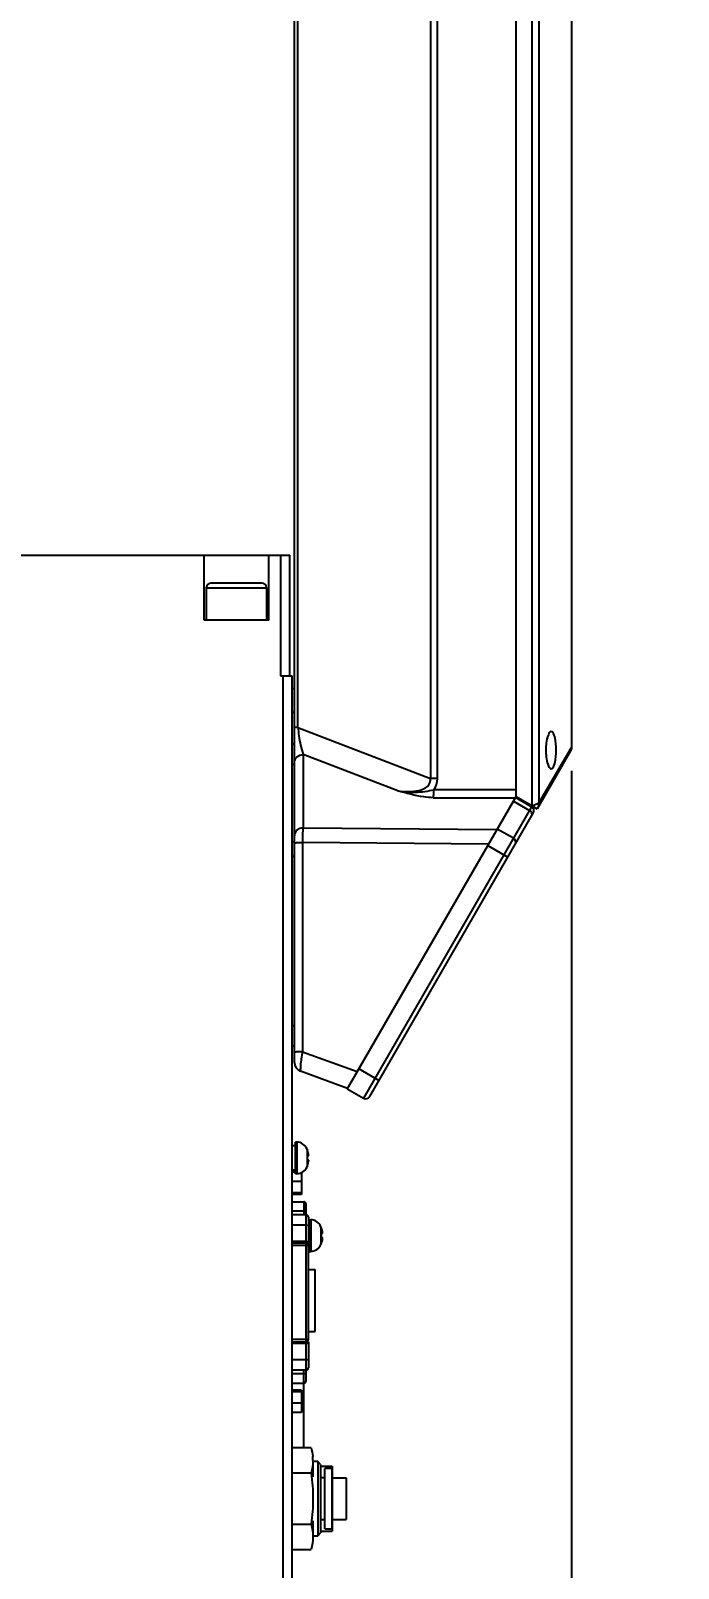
# Model space of a CAD drawing. Header units: millimetres. Extents: x 4086 to 8300, y 123 to 1549.
# Drawn here: x 7014 to 7055.9, y 919.9 to 1019.4 of the extents above; entities that cross this region are included whole.
import ezdxf

# ---------------------------------------------------------------- set-up
doc = ezdxf.new("R2010")
doc.units = ezdxf.units.MM
doc.layers.add('轮廓实线层', color=7, linetype='Continuous', lineweight=30)
doc.styles.add('思源黑', font='SourceHanSansCN-Normal.ttf')
doc.dimstyles.new('尺寸标注_3_10比例', dxfattribs={"dimtxt": 7, "dimasz": 6, "dimexe": 2, "dimexo": 1.5, "dimgap": 1, "dimtad": 1, "dimdec": 1, "dimlfac": 3.333333, "dimdsep": 46, "dimtxsty": '思源黑', "dimcen": 0.09, "dimadec": 0, "dimazin": 0, "dimtp": 0.01, "dimtm": 0.01, "dimtfac": 1, "dimtdec": 1, "dimtofl": 0, "dimtmove": 0, "dimatfit": 3, "dimfxl": 0, "dimtolj": 1, "dimarcsym": 0})

# ---------------------------------------------------------------- blocks, each defined once
blk = doc.blocks.new('*D2922')
at = {"layer": 'Defpoints', "color": 0}
for p in [(6903.673, 1214.848), (7103.915, 1214.848), (6999.866, 872.081)]:
    blk.add_point(p, dxfattribs=at)
at = {"layer": '轮廓实线层', "color": 0, "lineweight": -2}
for p, q in [((6905.173, 1214.848), (7105.915, 1214.848)), ((7103.915, 878.081), (7103.915, 1208.848)), ((7001.366, 872.081), (7105.915, 872.081))]:
    blk.add_line(p, q, dxfattribs=at)
at = {"layer": '轮廓实线层', "color": 0}
for points in [[(7104.915, 1208.848), (7102.915, 1208.848), (7103.915, 1214.848)], [(7102.915, 878.081), (7104.915, 878.081), (7103.915, 872.081)]]:
    blk.add_solid(points, dxfattribs=at)
at = {"layer": '轮廓实线层', "color": 0, "insert": (7099.289, 1043.464), "char_height": 7, "attachment_point": 5, "rotation": 90, "style": '思源黑'}
blk.add_mtext('\\A1;\\A1;1240', dxfattribs=at)
blk = doc.blocks.new('*D2933')
at = {"layer": 'Defpoints', "color": 0}
for p in [(7049.023, 973.038), (7030.948, 872.081), (7049.023, 860.214)]:
    blk.add_point(p, dxfattribs=at)
at = {"layer": '轮廓实线层', "color": 0, "lineweight": -2}
for p, q in [((7049.023, 971.538), (7049.023, 858.214)), ((7030.948, 870.581), (7030.948, 858.214)), ((7036.948, 860.214), (7043.023, 860.214))]:
    blk.add_line(p, q, dxfattribs=at)
at = {"layer": '轮廓实线层', "color": 0}
for points in [[(7036.948, 861.214), (7036.948, 859.214), (7030.948, 860.214)], [(7043.023, 859.214), (7043.023, 861.214), (7049.023, 860.214)]]:
    blk.add_solid(points, dxfattribs=at)
at = {"layer": '轮廓实线层', "color": 0, "insert": (7039.985, 864.844), "char_height": 7, "attachment_point": 5, "style": '思源黑'}
blk.add_mtext('\\A1;60.3', dxfattribs=at)

msp = doc.modelspace()

# ---------------------------------------------------------------- linework, layer by layer
for p, q in [((7049.023, 1036.25), (7049.023, 973.038)), ((7046.485, 969.25), (7046.479, 1034.991)), ((7046.915, 1034.991), (7046.915, 969.433)), ((7045.422, 1034.505), (7045.423, 969.865)), ((7039.9, 1031.59), (7039.9, 971.031)), ((7040.347, 971.031), (7040.347, 1031.59)), ((7031.098, 952.652), (7031.098, 1026.031)), ((7031.325, 974.331), (7031.325, 1026.031)), ((6949.041, 985.481), (7030.798, 985.481)), ((7025.248, 981.281), (7025.248, 985.481)), ((7029.448, 981.281), (7029.448, 985.481)), ((7030.198, 985.481), (7030.198, 977.681)), ((7030.798, 977.681), (7030.798, 985.481)), ((7025.398, 983.381), (7029.298, 983.381)), ((7025.398, 983.381), (7025.398, 981.281)), ((7028.998, 983.681), (7025.698, 983.681)), ((7029.298, 983.381), (7029.298, 981.281)), ((7029.448, 981.281), (7025.248, 981.281)), ((7030.198, 977.681), (7030.948, 977.681)), ((7030.348, 977.681), (7030.348, 877.781)), ((7030.948, 877.781), (7030.948, 977.681)), ((7031.098, 976.832), (7030.948, 976.832)), ((7030.948, 975.332), (7031.098, 975.332)), ((7031.325, 974.331), (7031.098, 974.331)), ((7031.325, 974.331), (7039.9, 971.031)), ((7031.098, 973.251), (7030.948, 973.251)), ((7046.915, 969.433), (7049.023, 973.038)), ((7037.785, 970.226), (7031.66, 972.583)), ((7031.66, 972.583), (7031.66, 967.843)), ((7048.962, 972.813), (7046.801, 969.07)), ((7030.948, 971.952), (7031.098, 971.952)), ((7040.347, 971.031), (7039.9, 971.031)), ((7045.423, 970.31), (7040.12, 970.31)), ((7034.826, 951.482), (7045.269, 969.569)), ((7046.442, 969.202), (7035.557, 950.347)), ((7040.083, 969.792), (7045.397, 969.792)), ((7045.269, 969.569), (7045.423, 969.835)), ((7045.269, 969.569), (7046.308, 968.969)), ((7046.442, 969.202), (7045.403, 969.802)), ((7045.423, 969.865), (7046.801, 969.07)), ((7045.423, 969.865), (7045.423, 969.835)), ((7046.676, 969.33), (7046.482, 969.248)), ((7035.967, 950.457), (7046.552, 968.792)), ((7031.66, 967.843), (7044.204, 967.725)), ((7045.267, 967.165), (7044.227, 967.765)), ((7031.098, 966.941), (7030.948, 966.941)), ((7043.663, 966.788), (7031.614, 966.901)), ((7031.614, 966.901), (7031.614, 953.357)), ((7043.612, 966.699), (7044.911, 965.949)), ((7030.948, 965.999), (7031.098, 965.999)), ((7031.098, 955.029), (7030.948, 955.029)), ((7030.948, 953.732), (7031.098, 953.732)), ((7031.614, 953.357), (7035.163, 952.065)), ((7036.567, 951.497), (7035.268, 952.247)), ((7034.537, 950.981), (7031.492, 952.089)), ((7034.537, 950.981), (7034.826, 951.482)), ((7034.518, 950.947), (7035.557, 950.347)), ((7031.161, 947.265), (7030.948, 947.265)), ((7031.251, 947.501), (7031.161, 947.501)), ((7031.161, 945.461), (7031.161, 947.501)), ((7031.251, 947.501), (7031.251, 945.461)), ((7031.915, 946.608), (7031.912, 946.556)), ((7031.912, 946.556), (7031.915, 946.481)), ((7031.915, 946.481), (7031.912, 946.407)), ((7031.912, 946.407), (7031.915, 946.353)), ((7031.915, 947.058), (7031.915, 946.608)), ((7031.941, 946.991), (7031.915, 947.057)), ((7031.915, 946.353), (7031.915, 945.91)), ((7031.941, 946.991), (7031.935, 946.991)), ((7032.02, 946.608), (7031.935, 946.608)), ((7031.935, 946.353), (7032.02, 946.353)), ((7031.161, 945.696), (7030.948, 945.696)), ((7031.161, 945.561), (7030.948, 945.561)), ((7031.251, 945.461), (7031.161, 945.461)), ((7031.548, 945.53), (7031.548, 944.112)), ((7031.915, 945.904), (7031.941, 945.971)), ((7031.935, 945.971), (7031.941, 945.971)), ((7031.548, 944.949), (7030.948, 944.949)), ((7031.548, 944.224), (7030.948, 944.224)), ((7031.548, 944.112), (7030.948, 944.112)), ((7030.948, 943.651), (7031.698, 943.651)), ((7031.698, 943.651), (7031.698, 942.806)), ((7031.848, 940.987), (7031.848, 943.501)), ((7030.948, 943.051), (7031.848, 943.051)), ((7031.848, 942.806), (7030.948, 942.806)), ((7031.998, 942.656), (7031.998, 940.849)), ((7032.061, 942.476), (7032.151, 942.476)), ((7032.061, 940.436), (7032.061, 942.476)), ((7032.151, 942.476), (7032.151, 940.436)), ((7030.948, 942.144), (7031.848, 942.144)), ((7032.815, 942.032), (7032.815, 940.879)), ((7032.841, 941.966), (7032.835, 941.966)), ((7032.92, 941.583), (7032.835, 941.583)), ((7032.835, 941.328), (7032.92, 941.328)), ((7031.848, 941.07), (7030.948, 941.07)), ((7031.848, 940.976), (7030.948, 940.976)), ((7030.948, 940.826), (7031.998, 940.826)), ((7031.848, 934.586), (7031.848, 940.976)), ((7031.998, 934.736), (7031.998, 940.826)), ((7031.998, 940.671), (7032.061, 940.671)), ((7032.061, 940.436), (7032.151, 940.436)), ((7032.835, 940.946), (7032.841, 940.946)), ((7031.998, 939.266), (7032.448, 939.266)), ((7032.448, 935.246), (7032.448, 939.266)), ((7031.998, 935.246), (7032.448, 935.246)), ((7031.998, 934.736), (7030.948, 934.736)), ((7030.948, 934.586), (7031.848, 934.586)), ((7030.948, 934.491), (7031.848, 934.491)), ((7031.848, 932.06), (7031.848, 934.536)), ((7031.998, 934.586), (7031.998, 932.906)), ((7031.848, 933.417), (7030.948, 933.417)), ((7031.848, 932.756), (7030.948, 932.756)), ((7031.848, 932.51), (7030.948, 932.51)), ((7031.698, 927.721), (7031.698, 932.756)), ((7030.948, 931.91), (7031.698, 931.91)), ((7031.548, 931.449), (7030.948, 931.449)), ((7031.548, 931.337), (7030.948, 931.337)), ((7031.548, 931.449), (7031.548, 930)), ((7031.548, 930.612), (7030.948, 930.612)), ((7031.548, 930), (7030.948, 930)), ((7032.179, 927.721), (7030.948, 927.721)), ((7032.298, 926.899), (7032.298, 925.856)), ((7032.608, 926.831), (7032.298, 926.831)), ((7032.793, 926.647), (7032.608, 926.831)), ((7032.608, 926.831), (7032.608, 922.031)), ((7032.793, 926.647), (7032.793, 922.215)), ((7032.793, 926.531), (7033.543, 926.531)), ((7033.513, 926.381), (7033.063, 926.381)), ((7033.063, 922.481), (7033.063, 926.381)), ((7033.513, 926.381), (7033.513, 922.481)), ((7033.543, 926.531), (7033.543, 922.331)), ((7032.179, 926.076), (7030.948, 926.076)), ((7033.063, 925.773), (7032.793, 925.773)), ((7033.543, 925.781), (7034.443, 925.781)), ((7034.443, 925.781), (7034.443, 923.081)), ((7030.948, 922.785), (7032.179, 922.785)), ((7032.298, 923.006), (7032.298, 921.962)), ((7032.793, 923.088), (7033.063, 923.088)), ((7032.793, 922.331), (7033.543, 922.331)), ((7033.063, 922.481), (7033.513, 922.481)), ((7033.543, 923.081), (7034.443, 923.081)), ((7032.298, 922.031), (7032.608, 922.031)), ((7032.608, 922.031), (7032.793, 922.215)), ((7030.948, 921.14), (7032.179, 921.14))]:
    msp.add_line(p, q)
for centre, radius, start, end in [((7025.698, 983.381), 0.3, 90, 180), ((7028.998, 983.381), 0.3, 0, 90), ((7051.137, 972.864), 3.773, 177.21848, 178.80767), ((7051.096, 972.866), 3.732, 176.17338, 177.21958), ((7050.815, 972.888), 3.45, 172.86844, 176.21617), ((7051.082, 972.865), 3.718, 178.80632, 179.99734), ((7051.062, 972.866), 3.698, 180.00192, 180.96865), ((7051.129, 972.867), 3.765, 180.96874, 182.55893), ((7050.908, 972.853), 3.544, 182.49456, 187.01848), ((7050.443, 972.799), 3.076, 187.07638, 188.53138), ((7050.274, 972.774), 2.905, 188.53641, 189.40179), ((7046.292, 968.942), 0.3, 330, 60), ((7031.698, 952.652), 0.6, 180, 250), ((7035.707, 950.607), 0.3, 240, 330), ((7031.251, 946.781), 0.72, 22.61986, 90), ((7030.531, 946.481), 1.495, 4.89378, 19.95213), ((7030.531, 946.481), 1.411, 354.81427, 5.18573), ((7030.531, 946.481), 1.495, 340.04787, 355.10622), ((7031.251, 946.181), 0.72, 270, 337.38014), ((7031.698, 943.501), 0.15, 0, 90), ((7031.848, 942.656), 0.15, 0, 90), ((7032.151, 941.756), 0.72, 22.61979, 90), ((7031.431, 941.456), 1.495, 4.89378, 22.61986), ((7031.431, 941.456), 1.495, 337.38014, 355.10622), ((7031.431, 941.456), 1.411, 354.81427, 5.18573), ((7031.848, 940.826), 0.15, 0, 90), ((7032.151, 941.156), 0.72, 270.00023, 337.38021), ((7031.848, 934.736), 0.15, 270, 0), ((7031.848, 932.906), 0.15, 270, 0), ((7031.698, 932.06), 0.15, 270, 0), ((7029.574, 926.897), 2.723, 0.03588, 5.753)]:
    msp.add_arc(centre, radius, start, end)
for points, knots in [([(7031.325, 974.331), (7031.34, 974.154), (7031.41, 973.565), (7031.525, 972.977), (7031.66, 972.583)], [0, 0, 0, 0, 0.299005, 1, 1, 1, 1]), ([(7047.719, 974.065), (7047.626, 974.065), (7047.455, 973.748), (7047.415, 973.503), (7047.392, 973.316)], [0, 0, 0, 0, 0.329666, 1, 1, 1, 1]), ([(7048.029, 972.865), (7048.029, 973.152), (7048.01, 973.495), (7047.855, 974.065), (7047.719, 974.065)], [0, 0, 0, 0, 0.677663, 1, 1, 1, 1]), ([(7031.098, 972.065), (7031.098, 972.195), (7031.234, 972.475), (7031.516, 972.576), (7031.66, 972.583)], [0, 0, 0, 0, 0.475375, 1, 1, 1, 1]), ([(7047.409, 972.299), (7047.435, 972.14), (7047.477, 971.925), (7047.638, 971.665), (7047.719, 971.665)], [0, 0, 0, 0, 0.666066, 1, 1, 1, 1]), ([(7047.719, 971.665), (7047.855, 971.666), (7048.01, 972.236), (7048.029, 972.579), (7048.029, 972.865)], [0, 0, 0, 0, 0.322323, 1, 1, 1, 1]), ([(7037.785, 970.226), (7038.016, 970.202), (7038.475, 970.174), (7039.129, 970.238), (7039.743, 970.431), (7039.922, 970.851), (7039.9, 971.031)], [0, 0, 0, 0, 0.275793, 0.541925, 0.785337, 1, 1, 1, 1]), ([(7037.785, 970.226), (7038.169, 970.171), (7038.954, 970.086), (7039.734, 970.222), (7040.12, 970.31)], [0, 0, 0, 0, 0.494355, 1, 1, 1, 1]), ([(7040.083, 969.792), (7039.876, 969.792), (7039.094, 969.859), (7038.342, 970.084), (7037.785, 970.226)], [0, 0, 0, 0, 0.265219, 1, 1, 1, 1]), ([(7040.083, 969.792), (7040.089, 969.823), (7040.115, 969.995), (7040.12, 970.169), (7040.12, 970.31)], [0, 0, 0, 0, 0.181988, 1, 1, 1, 1]), ([(7046.915, 969.433), (7046.902, 969.427), (7046.822, 969.392), (7046.742, 969.358), (7046.676, 969.33)], [0, 0, 0, 0, 0.173588, 1, 1, 1, 1]), ([(7046.881, 969.208), (7046.894, 969.23), (7046.913, 969.277), (7046.921, 969.328), (7046.922, 969.353)], [0, 0, 0, 0, 0.492258, 1, 1, 1, 1]), ([(7046.922, 969.353), (7046.922, 969.367), (7046.921, 969.393), (7046.918, 969.42), (7046.915, 969.433)], [0, 0, 0, 0, 0.497628, 1, 1, 1, 1]), ([(7031.66, 967.843), (7031.516, 967.835), (7031.234, 967.734), (7031.098, 967.454), (7031.098, 967.324)], [0, 0, 0, 0, 0.524625, 1, 1, 1, 1]), ([(7031.66, 967.843), (7031.653, 967.785), (7031.625, 967.472), (7031.617, 967.157), (7031.614, 966.901)], [0, 0, 0, 0, 0.185282, 1, 1, 1, 1]), ([(7031.098, 966.853), (7031.098, 966.866), (7031.17, 966.872), (7031.311, 966.901), (7031.49, 966.9), (7031.614, 966.901)], [0, 0, 0, 0, 0.07666, 0.286999, 1, 1, 1, 1]), ([(7031.614, 953.357), (7031.491, 953.355), (7031.312, 953.357), (7031.171, 953.327), (7031.098, 953.322), (7031.098, 953.309)], [0, 0, 0, 0, 0.708979, 0.921669, 1, 1, 1, 1]), ([(7031.614, 953.357), (7031.589, 953.201), (7031.545, 952.915), (7031.481, 952.507), (7031.492, 952.282), (7031.458, 952.101), (7031.492, 952.089)], [0, 0, 0, 0, 0.3709, 0.693034, 0.91414, 1, 1, 1, 1]), ([(7031.92, 941.061), (7031.908, 941.064), (7031.884, 941.068), (7031.86, 941.07), (7031.848, 941.07)], [0, 0, 0, 0, 0.49581, 1, 1, 1, 1]), ([(7031.998, 941.015), (7031.998, 941.026), (7031.966, 941.048), (7031.939, 941.056), (7031.92, 941.061)], [0, 0, 0, 0, 0.366698, 1, 1, 1, 1]), ([(7031.848, 934.491), (7031.871, 934.491), (7031.914, 934.497), (7031.956, 934.51), (7031.973, 934.52)], [0, 0, 0, 0, 0.538794, 1, 1, 1, 1]), ([(7031.973, 934.52), (7031.98, 934.523), (7031.99, 934.53), (7031.998, 934.542), (7031.998, 934.547)], [0, 0, 0, 0, 0.5955, 1, 1, 1, 1])]:
    msp.add_open_spline(points, degree=3, knots=knots)
for points in [[(7049.023, 973.038), (7049.023, 972.96), (7049.001, 972.88), (7048.962, 972.813)], [(7040.12, 970.31), (7040.266, 970.516), (7040.347, 970.779), (7040.347, 971.031)], [(7046.308, 968.969), (7046.42, 968.904), (7046.509, 968.718), (7046.445, 968.606)], [(7045.403, 966.802), (7045.468, 966.914), (7045.379, 967.101), (7045.267, 967.165)], [(7031.848, 942.144), (7031.901, 942.144), (7031.998, 942.142), (7031.998, 942.089)], [(7031.998, 933.473), (7031.998, 933.419), (7031.901, 933.417), (7031.848, 933.417)], [(7032.179, 927.721), (7032.228, 927.541), (7032.265, 927.356), (7032.284, 927.17)], [(7032.298, 926.899), (7032.298, 926.622), (7032.251, 926.344), (7032.179, 926.076)], [(7032.179, 926.076), (7032.252, 925.531), (7032.298, 924.98), (7032.298, 924.431)], [(7032.298, 924.431), (7032.298, 923.881), (7032.252, 923.33), (7032.179, 922.785)], [(7032.179, 922.785), (7032.251, 922.518), (7032.298, 922.239), (7032.298, 921.962)], [(7032.298, 921.962), (7032.298, 921.685), (7032.251, 921.407), (7032.179, 921.14)]]:
    msp.add_open_spline(points, degree=3)

# ---------------------------------------------------------------- dimensions: what is measured, and where the dimension line sits
at = {"layer": '轮廓实线层'}
dim = msp.add_linear_dim(base=(7103.915, 1214.848), p1=(6999.866, 872.081), p2=(6903.673, 1214.848), angle=90, text='\\A1;1240', dimstyle='尺寸标注_3_10比例', override={"dimtxsty": '思源黑'}, dxfattribs=at)
dim.commit()
dim.dimension.update_dxf_attribs({"geometry": '*D2922', "text_midpoint": (7099.289, 1043.464)})
dim = msp.add_linear_dim(base=(7049.022506851, 860.213647941), p1=(7030.947506851, 872.080562517), p2=(7049.022506851, 973.037578501), dimstyle='尺寸标注_3_10比例', dxfattribs=at)
dim.commit()
dim.dimension.update_dxf_attribs({"geometry": '*D2933', "text_midpoint": (7039.985006851, 860.213647941), "dimtype": 160})

doc.saveas('drawing.dxf')
